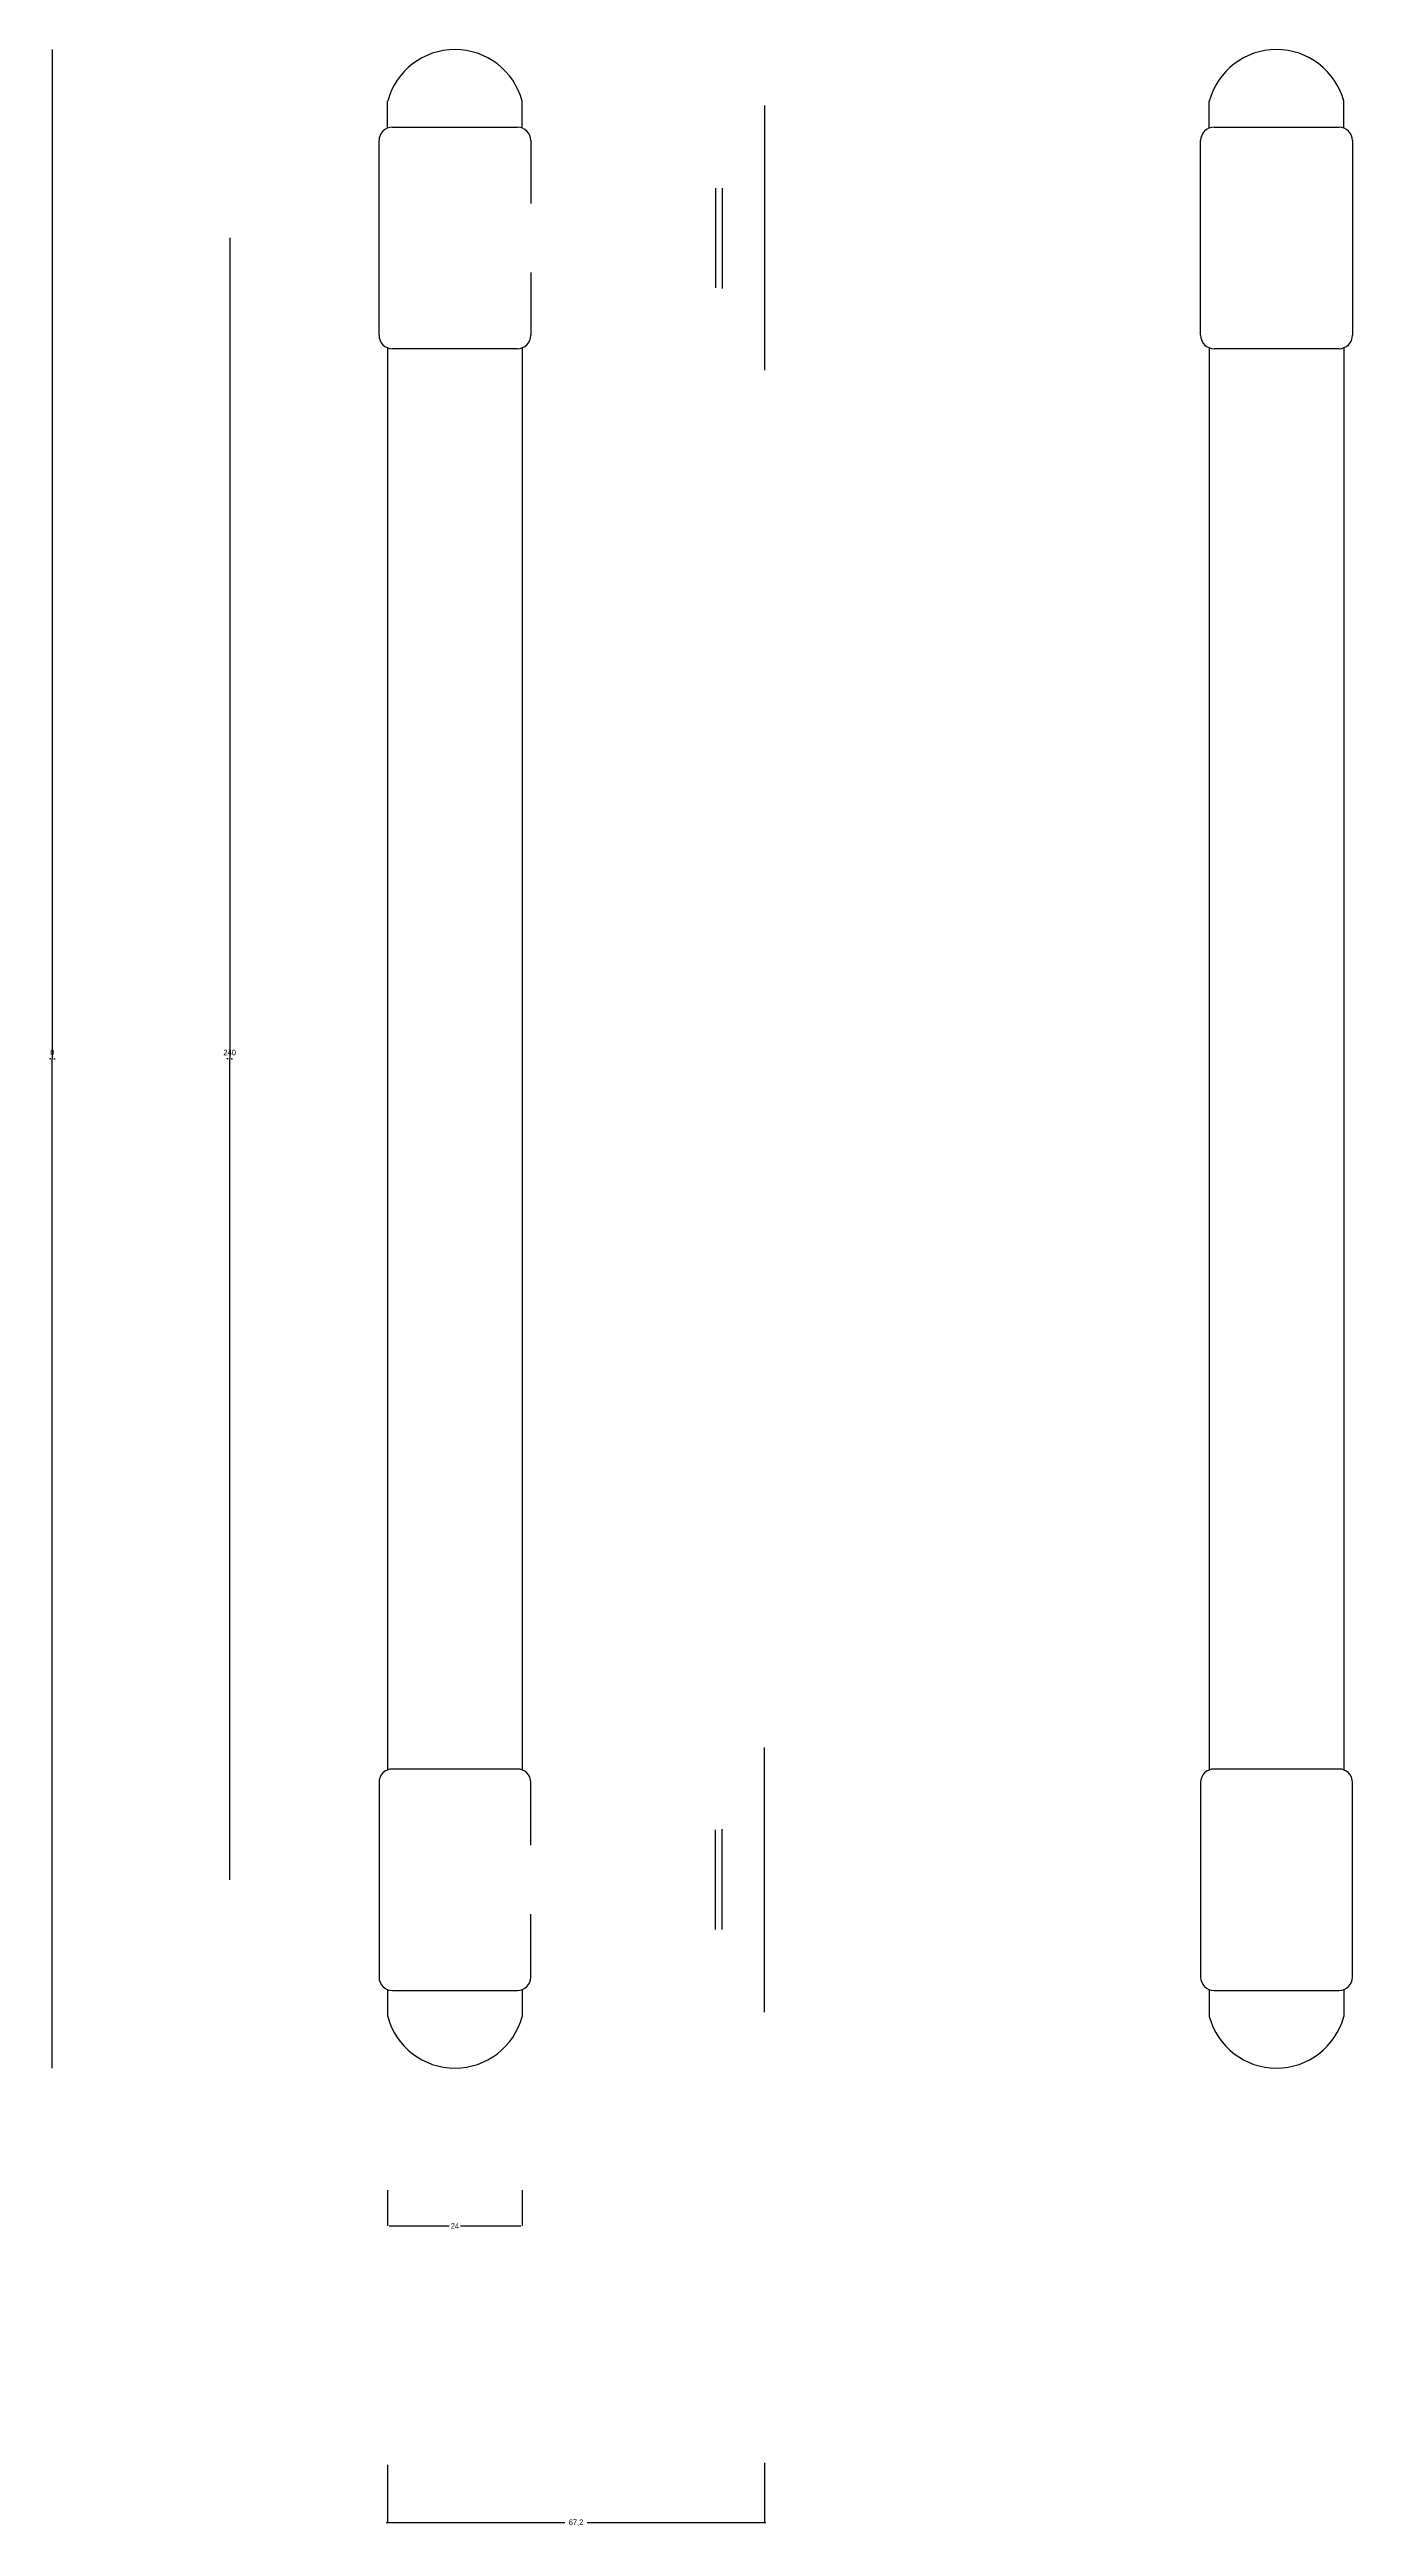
# Model space of a CAD drawing. Header units: metres. Extents: x 1466 to 1699, y 1108 to 1549.
import ezdxf

# ---------------------------------------------------------------- set-up
doc = ezdxf.new("R2010")
doc.units = ezdxf.units.M
for name, color, linetype in [('3', 3, 'Continuous'), ('7', 7, 'Continuous'), ('DIM', 3, 'Continuous')]:
    doc.layers.add(name, color=color, linetype=linetype)
doc.dimstyles.get("Standard").update_dxf_attribs({"dimtxt": 2.5, "dimasz": 2.5, "dimexe": 1.25, "dimexo": 0.625, "dimtad": 1, "dimcen": 2.5, "dimazin": 3, "dimtfac": 1, "dimtmove": 0, "dimatfit": 3})

# ---------------------------------------------------------------- blocks, each defined once
blk = doc.blocks.new('*D1')
for p, q in [((1498.3, 1515.77), (1498.3, 1369.37)), ((1498.05, 1369.37), (1497.8, 1369.37)), ((1498.3, 1222.97), (1498.3, 1369.37)), ((1498.3, 1369.37), (1498.3, 1369.37)), ((1498.55, 1369.37), (1498.8, 1369.37))]:
    blk.add_line(p, q)
at = {"layer": 'Defpoints'}
for p in [(1498.3, 1515.77), (1498.3, 1369.37), (1498.3, 1222.97)]:
    blk.add_point(p, dxfattribs=at)
at = {"layer": 'DIM', "insert": (1498.3, 1370.495), "char_height": 1, "attachment_point": 5}
blk.add_mtext('240', dxfattribs=at)
blk = doc.blocks.new('*D2')
for p, q in [((1466.66, 1549.37), (1466.66, 1369.37)), ((1466.41, 1369.37), (1466.16, 1369.37)), ((1466.66, 1189.37), (1466.66, 1369.37)), ((1466.66, 1369.37), (1466.66, 1369.37)), ((1466.91, 1369.37), (1467.16, 1369.37))]:
    blk.add_line(p, q)
at = {"layer": 'Defpoints'}
for p in [(1466.66, 1549.37), (1466.66, 1369.37), (1466.66, 1189.37)]:
    blk.add_point(p, dxfattribs=at)
at = {"layer": 'DIM', "insert": (1466.66, 1370.495), "char_height": 1, "attachment_point": 5}
blk.add_mtext('0', dxfattribs=at)
blk = doc.blocks.new('*D3')
for p, q in [((1526.48, 1167.6), (1526.48, 1161.22)), ((1550.48, 1167.6), (1550.48, 1161.22)), ((1526.73, 1161.22), (1537.48, 1161.22)), ((1539.48, 1161.22), (1550.23, 1161.22))]:
    blk.add_line(p, q)
at = {"layer": 'Defpoints'}
for p in [(1526.48, 1167.6), (1550.48, 1167.6), (1526.48, 1161.22)]:
    blk.add_point(p, dxfattribs=at)
at = {"layer": 'DIM', "insert": (1538.48, 1161.22), "char_height": 1, "attachment_point": 5}
blk.add_mtext('24', dxfattribs=at)
blk = doc.blocks.new('*D4')
for p, q in [((1526.48, 1118.61), (1526.48, 1108.29)), ((1593.68, 1118.99), (1593.68, 1108.29)), ((1558.08, 1108.29), (1526.23, 1108.29)), ((1593.93, 1108.29), (1562.08, 1108.29))]:
    blk.add_line(p, q)
at = {"layer": 'Defpoints'}
for p in [(1526.48, 1118.61), (1593.68, 1118.99), (1593.68, 1108.29)]:
    blk.add_point(p, dxfattribs=at)
at = {"layer": 'DIM', "insert": (1560.08, 1108.29), "char_height": 1, "attachment_point": 5}
blk.add_mtext('67,2', dxfattribs=at)

msp = doc.modelspace()

# ---------------------------------------------------------------- linework, layer by layer
at = {"layer": '3'}
for p, q in [((1584.94, 1524.67), (1584.94, 1506.87)), ((1586.13, 1524.67), (1586.13, 1506.75)), ((1584.94, 1214.07), (1584.94, 1231.87)), ((1586.13, 1214.07), (1586.13, 1231.99))]:
    msp.add_line(p, q, dxfattribs=at)
at = {"layer": '7'}
for p, q in [((1526.48, 1535.36), (1526.48, 1540.16)), ((1550.48, 1535.36), (1550.48, 1540.16)), ((1593.68, 1539.38), (1593.68, 1492.16)), ((1673.04, 1535.36), (1673.04, 1540.16)), ((1697.04, 1535.36), (1697.04, 1540.16)), ((1524.94, 1498.42), (1524.94, 1533.12)), ((1527.34, 1535.52), (1549.62, 1535.52)), ((1552.02, 1533.12), (1552.02, 1521.91)), ((1671.5, 1498.42), (1671.5, 1533.12)), ((1673.9, 1535.52), (1696.19, 1535.52)), ((1698.59, 1533.12), (1698.59, 1498.42)), ((1552.02, 1509.62), (1552.02, 1498.42)), ((1526.48, 1496.18), (1526.48, 1242.56)), ((1549.62, 1496.02), (1527.34, 1496.02)), ((1550.48, 1496.18), (1550.48, 1242.56)), ((1673.04, 1496.18), (1673.04, 1242.56)), ((1696.19, 1496.02), (1673.9, 1496.02)), ((1697.04, 1496.18), (1697.04, 1242.56)), ((1593.68, 1199.36), (1593.68, 1246.58)), ((1549.62, 1242.72), (1527.34, 1242.72)), ((1696.19, 1242.72), (1673.9, 1242.72)), ((1524.94, 1240.32), (1524.94, 1205.62)), ((1552.02, 1229.11), (1552.02, 1240.32)), ((1671.5, 1240.32), (1671.5, 1205.62)), ((1698.59, 1205.62), (1698.59, 1240.32)), ((1552.02, 1205.62), (1552.02, 1216.82)), ((1526.48, 1203.38), (1526.48, 1198.58)), ((1527.34, 1203.22), (1549.62, 1203.22)), ((1550.48, 1203.38), (1550.48, 1198.58)), ((1673.04, 1203.38), (1673.04, 1198.58)), ((1673.9, 1203.22), (1696.19, 1203.22)), ((1697.04, 1203.38), (1697.04, 1198.58))]:
    msp.add_line(p, q, dxfattribs=at)
for centre, radius, start, end in [((1538.48, 1536.95), 12.42, 14.97, 165.03), ((1685.04, 1536.95), 12.42, 14.97, 165.03), ((1527.34, 1533.12), 2.4, 90, 180), ((1549.62, 1533.12), 2.4, 0, 90), ((1673.9, 1533.12), 2.4, 90, 180), ((1696.19, 1533.12), 2.4, 0, 90), ((1527.34, 1498.42), 2.4, 180, 270), ((1549.62, 1498.42), 2.4, 270, 0), ((1673.9, 1498.42), 2.4, 180, 270), ((1696.19, 1498.42), 2.4, 270, 0), ((1527.34, 1240.32), 2.4, 90, 180), ((1549.62, 1240.32), 2.4, 0, 90), ((1673.9, 1240.32), 2.4, 90, 180), ((1696.19, 1240.32), 2.4, 0, 90), ((1527.34, 1205.62), 2.4, 180, 270), ((1549.62, 1205.62), 2.4, 270, 0), ((1673.9, 1205.62), 2.4, 180, 270), ((1696.19, 1205.62), 2.4, 270, 0), ((1538.48, 1201.79), 12.42, 194.97, 345.03), ((1685.04, 1201.79), 12.42, 194.97, 345.03)]:
    msp.add_arc(centre, radius, start, end, dxfattribs=at)

# ---------------------------------------------------------------- dimensions: what is measured, and where the dimension line sits
at = {"layer": 'DIM'}
for base, p1, p2, picture, middle in [((1466.66, 1369.37), (1466.66, 1549.37), (1466.66, 1189.37), '*D2', (1466.66, 1370.495)), ((1526.48, 1161.22), (1526.48, 1167.6), (1550.48, 1167.6), '*D3', (1538.48, 1161.22)), ((1593.68, 1108.29), (1593.68, 1118.99), (1526.48, 1118.61), '*D4', (1560.08, 1108.29))]:
    dim = msp.add_linear_dim(base=base, p1=p1, p2=p2, dimstyle='Standard', dxfattribs=at)
    dim.commit()
    dim.dimension.update_dxf_attribs({"geometry": picture, "text_midpoint": middle})
dim = msp.add_linear_dim(base=(1498.3, 1369.37), p1=(1498.3, 1515.77), p2=(1498.3, 1222.97), text='240', dimstyle='Standard', dxfattribs=at)
dim.commit()
dim.dimension.update_dxf_attribs({"geometry": '*D1', "text_midpoint": (1498.3, 1370.495)})

doc.saveas('drawing.dxf')
